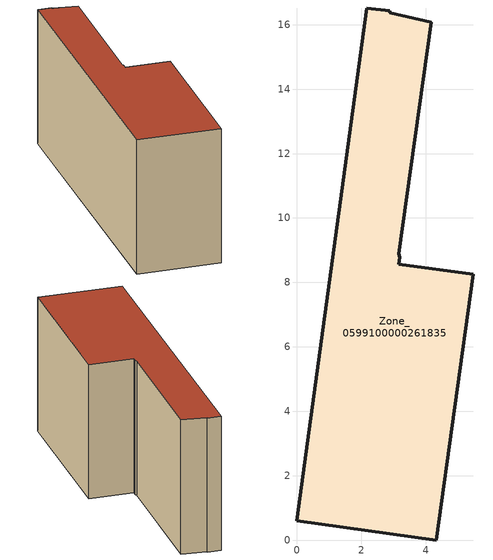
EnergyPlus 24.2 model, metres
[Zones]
Zone_0599100000261835
 floor ground (C_G): 4.17,16.08 3.16,8.89 3.19,8.79 3.16,8.56 5.47,8.25 4.33,0 0,0.59 2.17,16.52 2.89,16.44 2.88,16.38 z0
 wall outside (C_F): 2.17,16.52 0,0.59 4.33,0 5.47,8.25 3.16,8.56 3.19,8.79 3.16,8.89 4.17,16.08 2.88,16.38 2.89,16.44 2.17,16.52 z0:7.29
 roof outside (C_R): 3.16,8.89 4.17,16.08 2.88,16.38 2.89,16.44 2.17,16.52 0,0.59 4.33,0 5.47,8.25 3.16,8.56 3.19,8.79 z7.29
[BUILDING]
Pand.0599100000261835: North Axis=0; Terrain=City; Loads Convergence Tolerance Value=0.04; Temperature Convergence Tolerance Value=0.4; Solar Distribution=FullExterior; Maximum Number of Warmup Days=25; Minimum Number of Warmup Days=1
[Site:Location]
Rotterdam.The.Hague.AP_ZH_NLD Design_Conditions: Latitude=51.96; Longitude=4.45; Time Zone=1; Elevation=-4.5
[SITE:GROUNDTEMPERATURE:BUILDINGSURFACE]
18, 18, 18, 18, 18, 18, 18, 18, 18, 18, 18, 18
[MATERIAL] Thermal Absorptance=0.9; Solar Absorptance=0.7; Visible Absorptance=0.7
Name | Roughness | Thickness | Conductivity | Density | Specific Heat
G.TI.1946 | MediumSmooth | 0.15 | 1 | 540 | 1210
F.TI.1946 | Rough | 0.3 | 0.857143 | 1920 | 840
R.TI.1946 | MediumRough | 0.2 | 0.1 | 1500 | 1000
[CONSTRUCTION]
C_G: G.TI.1946
C_F: F.TI.1946
C_R: R.TI.1946
[ZONE]
Zone_0599100000261835: Type=1; Multiplier=1; Ceiling Height=Autocalculate; Volume=Autocalculate; Floor Area=autocalculate; Part of Total Floor Area=Yes
[ZONEINFILTRATION:DESIGNFLOWRATE]
Infil_Zone_0599100000261835: Zone or ZoneList or Space or SpaceList=Zone_0599100000261835; Schedule=AlwaysOn; Design Flow Rate Calculation Method=Flow/Area; Flow Rate per Floor Area=0.003; Constant Term Coefficient=1; Temperature Term Coefficient=0; Velocity Term Coefficient=0; Velocity Squared Term Coefficient=0
[HVACTEMPLATE:ZONE:IDEALLOADSAIRSYSTEM]
Zone_0599100000261835: Maximum Heating Supply Air Temperature=50; Minimum Cooling Supply Air Temperature=13; Maximum Heating Supply Air Humidity Ratio=0.0156; Minimum Cooling Supply Air Humidity Ratio=0.0077; Heating Limit=NoLimit; Cooling Limit=NoLimit; Dehumidification Control Type=ConstantSensibleHeatRatio; Cooling Sensible Heat Ratio=0.7; Dehumidification Setpoint=60; Humidification Control Type=None; Humidification Setpoint=30; Outdoor Air Method=None; Outdoor Air Flow Rate per Person=0.00944; Outdoor Air Flow Rate per Zone Floor Area=0; Outdoor Air Flow Rate per Zone=0; Demand Controlled Ventilation Type=None; Outdoor Air Economizer Type=NoEconomizer; Heat Recovery Type=None; Sensible Heat Recovery Effectiveness=0.7; Latent Heat Recovery Effectiveness=0.65
[ZONECONTROL:THERMOSTAT]
ThermostatControl_Zone_0599100000261835: Zone or ZoneList=Zone_0599100000261835; Control Type Schedule=DualSetpointControlType; Control 1=Thermostat_Zone_0599100000261835; Temperature Difference Between Cutout And Setpoint=0
[THERMOSTATSETPOINT:DUALSETPOINT]
Thermostat_Zone_0599100000261835: Heating Setpoint Temperature Schedule=HeatingSetpoint_Zone_0599100000261835; Cooling Setpoint Temperature Schedule=CoolingSetpoint_Zone_0599100000261835
[SCHEDULE:COMPACT]
HeatingSetpoint_Zone_0599100000261835: Through: 12/31, For: AllDays, Until: 24:00, 21
CoolingSetpoint_Zone_0599100000261835: Through: 12/31, For: AllDays, Until: 24:00, 24
DualSetpointControlType: Through: 12/31, For: AllDays, Until: 24:00, 4
AlwaysOn: Through: 12/31, For: AllDays, Until: 24:00, 1
